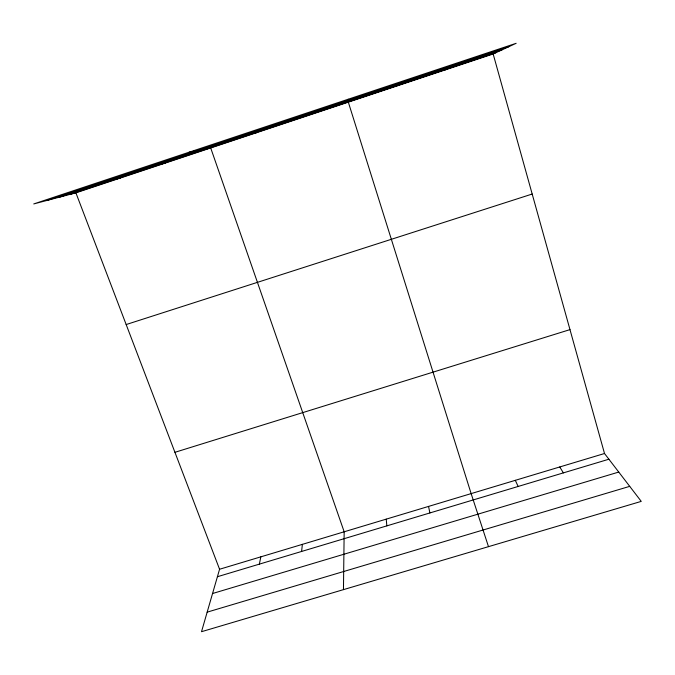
<?xml version="1.0" encoding="UTF-8"?>
<svg xmlns="http://www.w3.org/2000/svg" width="675" height="675" viewBox="0 0 675 675"><rect width="100%" height="100%" fill="white"/><g stroke="black" fill="none" stroke-linecap="round" stroke-linejoin="round"><path stroke-width="1.01" d="M343.457 589.629L344.166 531.79L210.71 147.977L189.093 152.213M301.59 551.467L302.375 544.354M259.36 564.14L260.837 556.841M75.895 192.831L219.569 569.253L201.513 631.699L641.25 501.382L604.513 453.507L493.155 53.983L516.164 43.301L33.75 203.934L75.895 192.831L493.155 53.983M396.259 86.231L397.136 85.582M444.53 70.166L446.327 69.213M47.064 200.433L508.874 46.685M59.653 197.117L501.998 49.883M70.9 194.147L495.872 52.726M126.166 324.548L532.195 194.037M174.935 452.309L569.987 329.619M219.569 569.253L604.513 453.507M217.401 576.728L608.901 459.219M212.549 593.519L618.756 472.061M207.157 612.149L629.716 486.354M116.336 179.027L120.521 177.981M162.084 163.806L165.459 163.029M254.543 133.034L256.264 132.815M301.261 117.484L302.138 117.551M559.769 466.965L563.372 472.888M515.312 480.33L518.138 486.464M488.489 546.649L471.142 493.611L348.334 102.178L348.19 99.233M428.549 506.419L429.891 512.949M386.227 519.142L386.851 525.867"/></g></svg>
